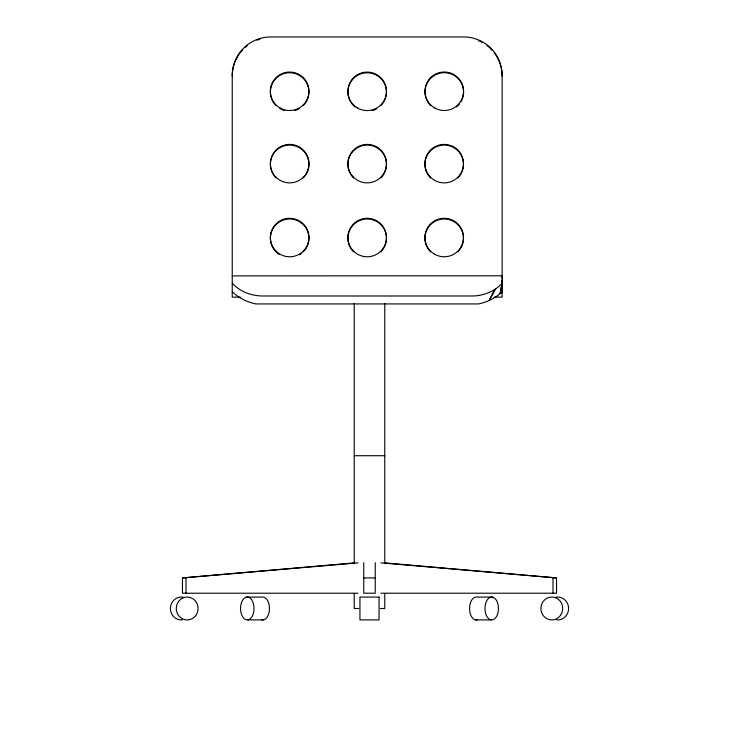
<?xml version="1.0" encoding="UTF-8"?>
<svg xmlns="http://www.w3.org/2000/svg" width="739" height="739" viewBox="0 0 739 739"><rect width="100%" height="100%" fill="white"/><g stroke="black" fill="none" stroke-linecap="round" stroke-linejoin="round"><path stroke-width="1.11" d="M502.16 278.742L502.178 275.749L502.206 291.693L500.137 293.623A34.715 8.97 -69.2 0 0 498.206 295.194C492.386 299.517 485.662 302.5 478.539 303.932L255.906 303.932C248.794 302.5 242.022 299.517 236.231 295.194A34.715 8.97 69.2 0 0 234.309 293.623L232.24 291.693M502.151 288.681L502.206 280.173L501.79 283.739C493.948 291.813 482.595 296.145 471.362 295.997L263.084 295.997C251.75 296.053 239.713 291.739 232.24 283.092M502.114 282.594L501.587 292.127L502.187 280.986L502.206 291.693M502.169 281.541L500.894 293.254L502.206 282.353L501.513 281.143M502.206 282.353L500.137 293.623L502.132 282.908M502.206 283.092L501.79 283.739M494.631 289.476L489.19 300.413L495.897 288.589M352.457 563.46L354.729 563.146M358.082 593.214L182.468 593.214L182.468 577.935L354.535 562.859M182.468 577.935L358.082 562.859M232.24 275.878L502.178 275.804M240.314 297.133L232.24 297.133L232.24 75.433A38.557 38.483 0 0 1 270.797 36.95L463.575 36.95A38.557 38.483 0 0 1 502.132 75.433L502.132 275.97M494.058 297.133L502.132 297.133L502.132 291.258M354.221 455.714L384.779 455.714M363.773 577.935L375.227 577.935M380.918 562.859L556.532 577.935L556.532 593.214L380.918 593.214M246.586 597.094L262.04 597.094A11.454 6.734 -90 0 1 269.458 608.825A11.454 6.734 -90 0 1 261.661 619.809M492.414 597.094A11.454 6.734 -90 0 0 485.578 613.176A11.454 6.734 -90 0 0 497.181 615.208A11.454 6.734 -90 0 0 492.414 597.094L476.96 597.094A11.454 6.734 -90 0 0 469.542 608.825A11.454 6.734 -90 0 0 477.339 619.809M358.701 608.493L354.221 608.493L354.221 593.565M380.299 608.493L384.779 608.493L384.779 593.565M247.962 619.892L263.417 619.892M475.583 619.892L491.038 619.892M384.465 562.859L556.532 577.935M384.271 563.146L386.543 563.46M502.197 280.441L502.206 291.489M552.994 577.935L552.994 593.214M384.779 303.517L384.779 563.691M375.227 562.656L375.227 593.214L363.773 593.214L363.773 562.656M354.221 303.517L354.221 563.691M186.006 577.935L186.006 593.214M275.536 251.334A19.279 19.242 0 0 1 275.13 225.58A19.279 19.242 0 0 1 300.745 222.485A19.279 19.242 0 0 1 306.5 247.593M306.352 247.851A19.279 19.242 0 0 1 303.286 251.842M301.226 253.625A19.279 19.242 0 0 1 299.554 254.743M279.416 254.539A19.279 19.242 0 0 1 276.238 252.054M353.556 251.842A19.279 19.242 0 0 1 352.207 226.125A19.279 19.242 0 0 1 377.694 222.097A19.279 19.242 0 0 1 384.363 246.974M383.883 247.851A19.279 19.242 0 0 1 380.816 251.842M276.007 105.594A19.279 19.242 0 0 1 276.007 78.38A19.279 19.242 0 0 1 303.276 78.38A19.279 19.242 0 0 1 303.276 105.594M299.277 108.651A19.279 19.242 0 0 1 294.63 110.573M284.654 110.573A19.279 19.242 0 0 1 279.998 108.651M276.026 177.942A19.279 19.242 0 0 1 276.026 150.728A19.279 19.242 0 0 1 303.286 150.728A19.279 19.242 0 0 1 303.286 177.942M427.022 246.974A19.279 19.242 0 0 1 433.691 222.097A19.279 19.242 0 0 1 459.178 226.125A19.279 19.242 0 0 1 457.829 251.842M430.569 251.842A19.279 19.242 0 0 1 427.502 247.851M427.022 173.083A19.279 19.242 0 0 1 433.691 148.197A19.279 19.242 0 0 1 459.178 152.225A19.279 19.242 0 0 1 457.829 177.942M430.569 177.942A19.279 19.242 0 0 1 427.502 173.961M353.556 177.942A19.279 19.242 0 0 1 352.207 152.225A19.279 19.242 0 0 1 377.694 148.197A19.279 19.242 0 0 1 384.363 173.083M383.883 173.961A19.279 19.242 0 0 1 380.816 177.942M355.053 106.989A19.279 19.242 0 0 1 352.642 79.406A19.279 19.242 0 0 1 380.336 77.955A19.279 19.242 0 0 1 380.816 105.64M376.825 108.698A19.279 19.242 0 0 1 372.179 110.619M425.664 96.938A19.279 19.242 0 0 1 446.809 72.875A19.279 19.242 0 0 1 460.988 101.576M459.27 104.07A19.279 19.242 0 0 1 456.425 106.906M430.652 105.566A19.279 19.242 0 0 1 427.595 101.576M427.114 100.698A19.279 19.242 0 0 1 425.95 97.899M232.24 76.135A38.557 38.483 0 0 1 239.602 53.513M240.203 52.709A38.557 38.483 0 0 1 242.826 49.642M244.997 47.536A38.557 38.483 0 0 1 247.325 45.606M256.978 40.202A38.557 38.483 0 0 1 259.842 39.232M478.336 40.58A38.557 38.483 0 0 1 481.976 42.317M487.047 45.606A38.557 38.483 0 0 1 492.229 50.381M494.169 52.709A38.557 38.483 0 0 1 500.552 65.208M500.82 66.177A38.557 38.483 0 0 1 502.132 76.135M182.404 619.892A11.454 10.9 -90 0 1 170.395 608.169A11.454 10.9 -90 0 1 183.023 597.177M555.977 597.177A11.454 10.9 -90 0 1 568.605 608.169A11.454 10.9 -90 0 1 556.596 619.892M379.052 597.094L359.948 597.094L359.948 619.892L379.052 619.892L379.052 597.094M353.556 251.14A19.279 19.242 0 0 0 385.804 242.512A19.279 19.242 0 0 0 362.193 218.947A19.279 19.242 0 0 0 353.556 251.14M353.556 177.249A19.279 19.242 0 0 0 385.804 168.621A19.279 19.242 0 0 0 362.193 145.056A19.279 19.242 0 0 0 353.556 177.249M434.56 254.198A19.279 19.242 0 0 0 463.473 237.533A19.279 19.242 0 0 0 434.56 220.869A19.279 19.242 0 0 0 434.56 254.198M279.998 107.949A19.279 19.242 0 0 0 308.92 91.285A19.279 19.242 0 0 0 279.998 74.621A19.279 19.242 0 0 0 279.998 107.949M276.026 177.249A19.279 19.242 0 0 0 308.283 168.621A19.279 19.242 0 0 0 284.672 145.056A19.279 19.242 0 0 0 276.026 177.249M357.547 107.996A19.279 19.242 0 0 0 386.469 91.331A19.279 19.242 0 0 0 357.547 74.667A19.279 19.242 0 0 0 357.547 107.996M276.238 251.352A19.279 19.242 0 0 0 308.357 242.226A19.279 19.242 0 0 0 284.376 219.03A19.279 19.242 0 0 0 276.238 251.352M430.569 177.249A19.279 19.242 0 0 0 462.817 168.621A19.279 19.242 0 0 0 439.206 145.056A19.279 19.242 0 0 0 430.569 177.249M434.652 107.922A19.279 19.242 0 0 0 463.565 91.257A19.279 19.242 0 0 0 434.652 74.593A19.279 19.242 0 0 0 434.652 107.922M195.641 615.726A11.454 10.9 -90 0 0 188.925 597.177A11.454 10.9 -90 0 0 177.009 612.576A11.454 10.9 -90 0 0 195.641 615.726M560.642 615.208A11.454 10.9 -90 0 0 552.92 597.094A11.454 10.9 -90 0 0 541.863 613.176A11.454 10.9 -90 0 0 560.642 615.208M252.498 615.726A11.454 6.734 -90 0 0 248.35 597.177A11.454 6.734 -90 0 0 240.988 612.576A11.454 6.734 -90 0 0 252.498 615.726"/></g></svg>
